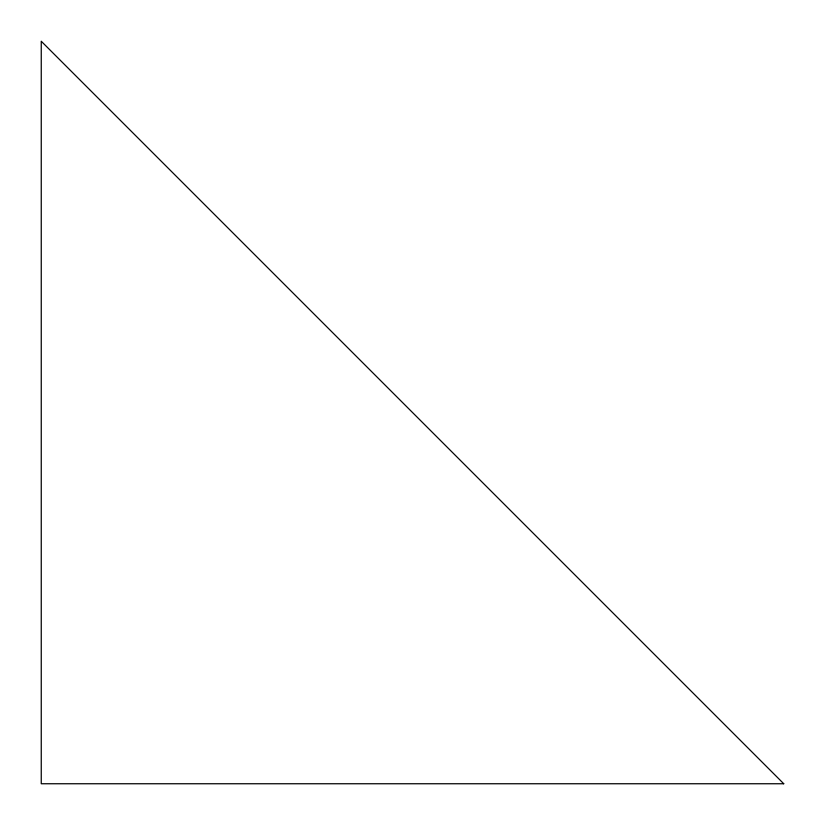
<?xml version="1.0" encoding="UTF-8"?>
<svg xmlns="http://www.w3.org/2000/svg" width="825" height="825" viewBox="0 0 825 825"><rect width="100%" height="100%" fill="white"/><g stroke="black" fill="none" stroke-linecap="round" stroke-linejoin="round"><path stroke-width="1.24" d="M783.75 783.75L41.25 783.75L41.25 41.25L783.75 783.75"/></g></svg>
